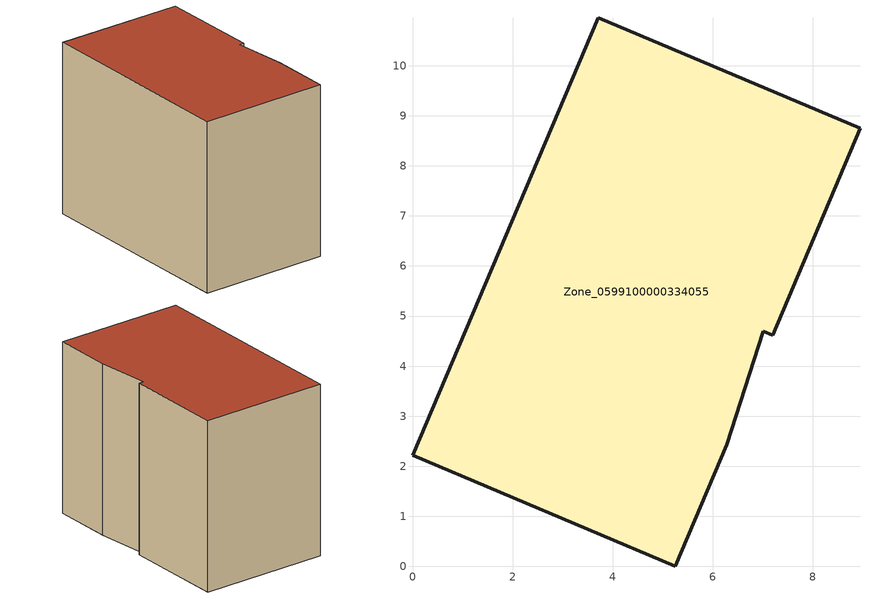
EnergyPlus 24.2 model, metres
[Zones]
Zone_0599100000334055
 floor ground (C_G): 8.94,8.75 7.2,4.62 7.01,4.69 6.28,2.43 5.25,0 0,2.22 3.71,10.96 z0
 wall outside (C_F): 6.28,2.43 7.01,4.69 7.2,4.62 8.94,8.75 3.71,10.96 0,2.22 5.25,0 6.28,2.43 z0:7.55
 roof outside (C_R): 7.2,4.62 8.94,8.75 3.71,10.96 0,2.22 5.25,0 6.28,2.43 7.01,4.69 z7.55
[BUILDING]
Pand.0599100000334055: North Axis=0; Terrain=City; Loads Convergence Tolerance Value=0.04; Temperature Convergence Tolerance Value=0.4; Solar Distribution=FullExterior; Maximum Number of Warmup Days=25; Minimum Number of Warmup Days=1
[Site:Location]
Rotterdam.The.Hague.AP_ZH_NLD Design_Conditions: Latitude=51.96; Longitude=4.45; Time Zone=1; Elevation=-4.5
[SITE:GROUNDTEMPERATURE:BUILDINGSURFACE]
18, 18, 18, 18, 18, 18, 18, 18, 18, 18, 18, 18
[MATERIAL] Thermal Absorptance=0.9; Solar Absorptance=0.7; Visible Absorptance=0.7
Name | Roughness | Thickness | Conductivity | Density | Specific Heat
G.TC.1975-1991 | MediumSmooth | 0.15 | 0.288461 | 540 | 1210
F.TC.1975-1991 | Rough | 0.3 | 0.230769 | 1920 | 840
R.TC.1975-1991 | MediumRough | 0.2 | 0.153846 | 1500 | 1000
[CONSTRUCTION]
C_G: G.TC.1975-1991
C_F: F.TC.1975-1991
C_R: R.TC.1975-1991
[ZONE]
Zone_0599100000334055: Type=1; Multiplier=1; Ceiling Height=Autocalculate; Volume=Autocalculate; Floor Area=autocalculate; Part of Total Floor Area=Yes
[ZONEINFILTRATION:DESIGNFLOWRATE]
Infil_Zone_0599100000334055: Zone or ZoneList or Space or SpaceList=Zone_0599100000334055; Schedule=AlwaysOn; Design Flow Rate Calculation Method=Flow/Area; Flow Rate per Floor Area=0.003; Constant Term Coefficient=1; Temperature Term Coefficient=0; Velocity Term Coefficient=0; Velocity Squared Term Coefficient=0
[HVACTEMPLATE:ZONE:IDEALLOADSAIRSYSTEM]
Zone_0599100000334055: Maximum Heating Supply Air Temperature=50; Minimum Cooling Supply Air Temperature=13; Maximum Heating Supply Air Humidity Ratio=0.0156; Minimum Cooling Supply Air Humidity Ratio=0.0077; Heating Limit=NoLimit; Cooling Limit=NoLimit; Dehumidification Control Type=ConstantSensibleHeatRatio; Cooling Sensible Heat Ratio=0.7; Dehumidification Setpoint=60; Humidification Control Type=None; Humidification Setpoint=30; Outdoor Air Method=None; Outdoor Air Flow Rate per Person=0.00944; Outdoor Air Flow Rate per Zone Floor Area=0; Outdoor Air Flow Rate per Zone=0; Demand Controlled Ventilation Type=None; Outdoor Air Economizer Type=NoEconomizer; Heat Recovery Type=None; Sensible Heat Recovery Effectiveness=0.7; Latent Heat Recovery Effectiveness=0.65
[ZONECONTROL:THERMOSTAT]
ThermostatControl_Zone_0599100000334055: Zone or ZoneList=Zone_0599100000334055; Control Type Schedule=DualSetpointControlType; Control 1=Thermostat_Zone_0599100000334055; Temperature Difference Between Cutout And Setpoint=0
[THERMOSTATSETPOINT:DUALSETPOINT]
Thermostat_Zone_0599100000334055: Heating Setpoint Temperature Schedule=HeatingSetpoint_Zone_0599100000334055; Cooling Setpoint Temperature Schedule=CoolingSetpoint_Zone_0599100000334055
[SCHEDULE:COMPACT]
HeatingSetpoint_Zone_0599100000334055: Through: 12/31, For: AllDays, Until: 24:00, 21
CoolingSetpoint_Zone_0599100000334055: Through: 12/31, For: AllDays, Until: 24:00, 24
DualSetpointControlType: Through: 12/31, For: AllDays, Until: 24:00, 4
AlwaysOn: Through: 12/31, For: AllDays, Until: 24:00, 1
